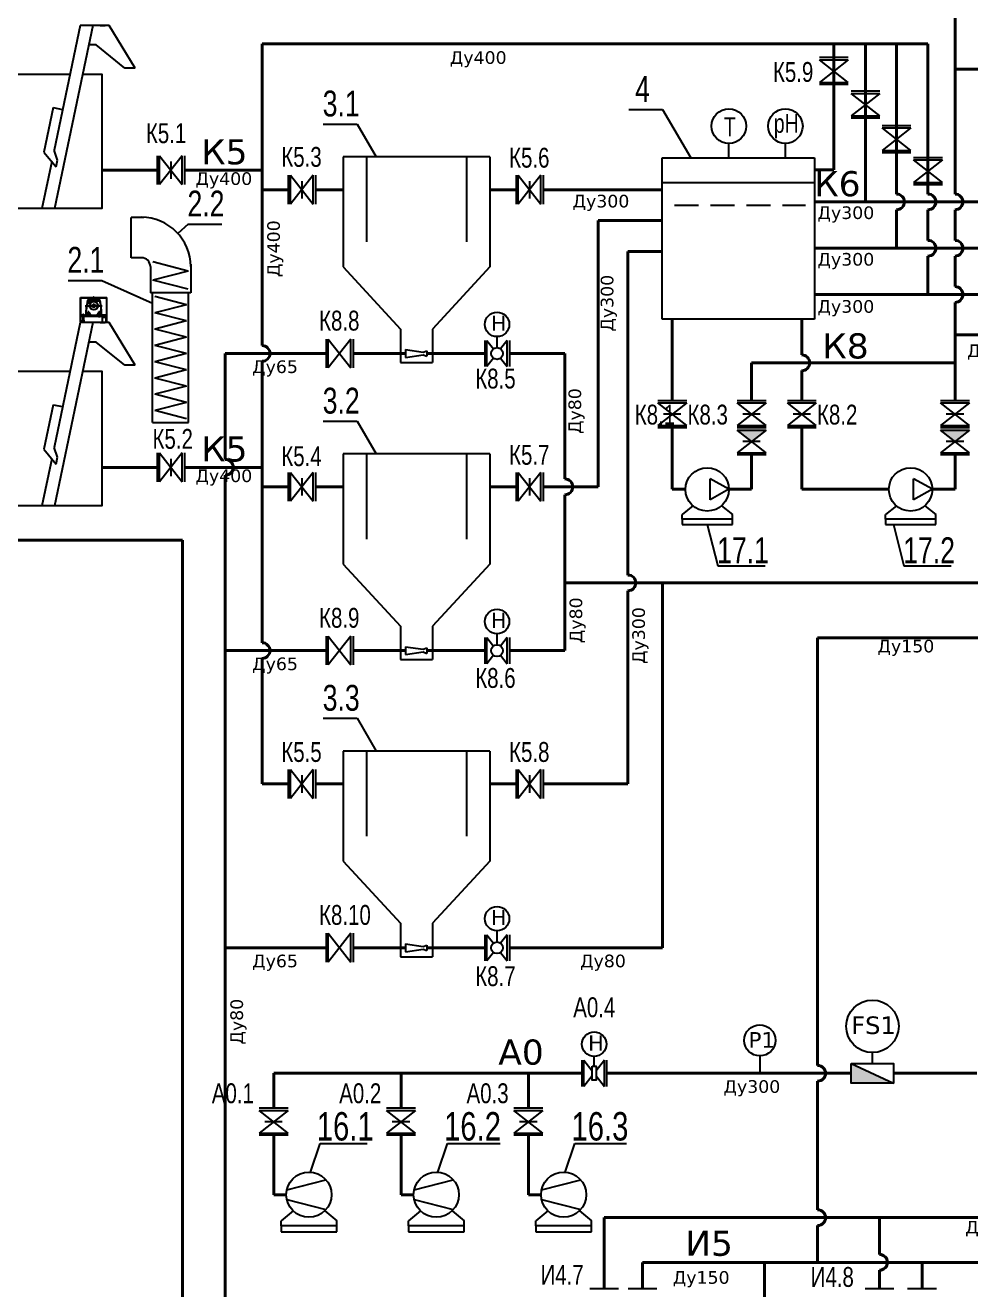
# Model space of a CAD drawing. Extents: x 151310 to 250336, y -70311 to -4848.
# Drawn here: x 226598 to 232217, y -21071 to -13558 of the extents above; entities that cross this region are included whole.
import ezdxf

# ---------------------------------------------------------------- set-up
doc = ezdxf.new("R2010")
doc.units = 0
doc.header["$LTSCALE"] = 300
doc.header["$MEASUREMENT"] = 0
doc.linetypes.add('DASHED2', pattern=[9.525, 6.35, -3.175])
doc.linetypes.add('HIDDEN2', pattern=[4.7625, 3.175, -1.5875])
for name, color, linetype in [('1', 7, 'CONTINUOUS'), ('Обозначение задвижек', 7, 'CONTINUOUS'), ('Слой1', 7, 'CONTINUOUS')]:
    doc.layers.add(name, color=color, linetype=linetype)
for name, color, linetype, lineweight, true_color in [('А0', 7, 'CONTINUOUS', 40, 0x00befa), ('И4', 7, 'CONTINUOUS', 40, 0x783c00), ('И5', 7, 'CONTINUOUS', 40, 0x5a3200), ('К11', 7, 'CONTINUOUS', 40, 0x005000), ('К5', 7, 'CONTINUOUS', 40, 0x8c2800), ('К6', 7, 'CONTINUOUS', 40, 0x501400), ('К8', 7, 'CONTINUOUS', 40, 0x008282)]:
    doc.layers.add(name, color=color, linetype=linetype, lineweight=lineweight, true_color=true_color)
doc.layers.add('воздух', color=140, linetype='CONTINUOUS', lineweight=15)
doc.layers.add('Запорная арматура', color=7, linetype='CONTINUOUS', lineweight=20)
doc.styles.add('MONARCH', font='monarch', dxfattribs={"width": 0.77})

msp = doc.modelspace()

# ---------------------------------------------------------------- hatches: boundary and pattern name
at = {"layer": '1', "ltscale": 0.4}
h = msp.add_hatch(color=256, dxfattribs=at)
h.dxf.hatch_style = 1
h.paths.add_polyline_path([(230914.8, -16030.6), (231000.4, -15963.5), (230829.1, -15963.5)])
h = msp.add_hatch(color=256, dxfattribs=at)
h.dxf.hatch_style = 1
h.paths.add_polyline_path([(232123.5, -16030.6), (232209.2, -15963.5), (232037.9, -15963.5)])
at = {"layer": '1', "ltscale": 0.5}
msp.add_hatch(color=256, dxfattribs=at).paths.add_polyline_path([(231506.8, -19726.5), (231506.8, -19843), (231758.1, -19843)])

# ---------------------------------------------------------------- linework, layer by layer
at = {"layer": '1', "ltscale": 0.4}
for p, q in [((226924.9, -13559.6), (226769.8, -14300.8)), ((227000.2, -13559.6), (226772.7, -14647.2)), ((227097, -13559.6), (226924.9, -13559.6)), ((227251.1, -13813.1), (227097, -13559.6)), ((227020.4, -13674.8), (226976.1, -13674.8)), ((227189.7, -13813.1), (227020.4, -13674.8)), ((227251.1, -13813.1), (227189.7, -13813.1)), ((226764.3, -14047.1), (226708.8, -14311.9)), ((226764.3, -14047.1), (226820.4, -14058.8)), ((226708.8, -14311.9), (226782.4, -14399.6)), ((226789.6, -14359), (226769.8, -14300.8)), ((226755.8, -14367.9), (226697.3, -14647.2)), ((226782.4, -14399.6), (226789.6, -14359)), ((227303.5, -14699.7), (227228.6, -14699.7)), ((227228.6, -14939.2), (227228.6, -14699.7)), ((227565.8, -14739.4), (227505, -14794.9)), ((227565.8, -14739.4), (227766.4, -14739.4)), ((227288.4, -14939.2), (227228.6, -14939.2)), ((227341.7, -14992.5), (227341.7, -15147.7)), ((227566, -15018.3), (227357, -14964.5)), ((227566, -15018.3), (227357, -15072)), ((227581.3, -14977.4), (227581.3, -15147.7)), ((226852.3, -15073.9), (227052.9, -15073.9)), ((227052.9, -15073.9), (227353.7, -15209.1)), ((227566, -15125.8), (227357, -15072)), ((227581.3, -15147.7), (227341.7, -15147.7)), ((227353.7, -15917.5), (227353.7, -15147.7)), ((227555.6, -15218.4), (227367.5, -15170)), ((227569.3, -15917.5), (227569.3, -15147.7)), ((227555.6, -15218.4), (227367.5, -15266.8)), ((226924.9, -15325.1), (226769.8, -16066.2)), ((227000.2, -15325.1), (226772.7, -16412.6)), ((227097, -15325.1), (226924.9, -15325.1)), ((227251.1, -15578.6), (227097, -15325.1)), ((227555.6, -15315.2), (227367.5, -15266.8)), ((227555.6, -15315.2), (227367.5, -15363.6)), ((227555.6, -15412), (227367.5, -15363.6)), ((227020.4, -15440.3), (226976.1, -15440.3)), ((227189.7, -15578.6), (227020.4, -15440.3)), ((227555.6, -15412), (227367.5, -15460.4)), ((227555.6, -15508.8), (227367.5, -15460.4)), ((227555.6, -15508.8), (227367.5, -15557.2)), ((227251.1, -15578.6), (227189.7, -15578.6)), ((227555.6, -15605.6), (227367.5, -15557.2)), ((227555.6, -15605.6), (227367.5, -15654.1)), ((227555.6, -15702.5), (227367.5, -15654.1)), ((227555.6, -15702.5), (227367.5, -15750.9)), ((227555.6, -15799.3), (227367.5, -15750.9)), ((226764.3, -15812.5), (226708.8, -16077.4)), ((226764.3, -15812.5), (226820.4, -15824.3)), ((227555.6, -15799.3), (227367.5, -15847.7)), ((227555.6, -15896.1), (227367.5, -15847.7)), ((227353.7, -15917.5), (227569.3, -15917.5)), ((226789.6, -16124.4), (226769.8, -16066.2)), ((226755.8, -16133.4), (226697.3, -16412.6)), ((226708.8, -16077.4), (226782.4, -16165.1)), ((226782.4, -16165.1), (226789.6, -16124.4)), ((230963.8, -19682), (230964, -19785))]:
    msp.add_line(p, q, dxfattribs=at)
at = {"layer": '1'}
for p, q in [((227042.8, -13559.6), (227074.1, -13559.6)), ((231489.1, -13749.7), (231317.8, -13749.7)), ((231317.8, -13763.1), (231489.1, -13763.1)), ((231489.1, -13763.1), (231317.8, -13897.4)), ((231489.1, -13897.4), (231317.8, -13763.1)), ((231317.8, -13897.4), (231489.1, -13897.4)), ((231489.1, -13910.8), (231317.8, -13910.8)), ((231676.7, -13949.3), (231505.5, -13949.3)), ((231505.5, -13962.8), (231676.7, -13962.8)), ((231676.7, -13962.8), (231505.5, -14097)), ((231676.7, -14097), (231505.5, -13962.8)), ((231505.5, -14097), (231676.7, -14097)), ((231676.7, -14110.4), (231505.5, -14110.4)), ((231861.3, -14154.8), (231690, -14154.8)), ((231690, -14168.3), (231861.3, -14168.3)), ((231861.3, -14168.3), (231690, -14302.5)), ((231861.3, -14302.5), (231690, -14168.3)), ((227383.1, -14333.9), (227383.1, -14505.2)), ((227396.6, -14505.2), (227396.6, -14333.9)), ((227396.6, -14333.9), (227530.8, -14505.2)), ((227530.8, -14333.9), (227396.6, -14505.2)), ((227530.8, -14505.2), (227530.8, -14333.9)), ((227544.3, -14333.9), (227544.3, -14505.2)), ((231690, -14302.5), (231861.3, -14302.5)), ((231861.3, -14316), (231690, -14316)), ((232048.3, -14344.9), (231877.1, -14344.9)), ((227463.7, -14368.2), (227463.7, -14471)), ((227463.7, -14368.2), (227463.7, -14471.5)), ((231877.1, -14358.3), (232048.3, -14358.3)), ((232048.3, -14358.3), (231877.1, -14492.6)), ((232048.3, -14492.6), (231877.1, -14358.3)), ((228161.4, -14449.4), (228161.4, -14620.7)), ((228174.8, -14620.7), (228174.8, -14449.4)), ((228174.8, -14449.4), (228309.1, -14620.7)), ((228309.1, -14449.4), (228174.8, -14620.7)), ((228241.9, -14483.7), (228241.9, -14586.5)), ((228241.9, -14483.7), (228241.9, -14587)), ((228309.1, -14620.7), (228309.1, -14449.4)), ((228322.5, -14449.4), (228322.5, -14620.7)), ((229514.9, -14449.4), (229514.9, -14620.7)), ((229528.4, -14620.7), (229528.4, -14449.4)), ((229528.4, -14449.4), (229662.6, -14620.7)), ((229662.6, -14449.4), (229528.4, -14620.7)), ((229595.5, -14483.7), (229595.5, -14586.5)), ((229595.5, -14483.7), (229595.5, -14587)), ((229662.6, -14620.7), (229662.6, -14449.4)), ((229676.1, -14449.4), (229676.1, -14620.7)), ((231877.1, -14492.6), (232048.3, -14492.6)), ((232048.3, -14506), (231877.1, -14506)), ((226927.2, -15176.2), (227083.9, -15176.2)), ((226927.2, -15319.9), (226927.2, -15176.2)), ((226927.7, -15176.7), (227083.4, -15176.7)), ((226927.7, -15319.9), (226927.7, -15176.7)), ((226954.7, -15224.5), (227055.8, -15224.5)), ((226960.1, -15283.3), (226960.1, -15250.1)), ((226969.8, -15195.8), (226970.6, -15192.6)), ((226969.8, -15195.8), (227041.3, -15195.8)), ((226969.8, -15195.8), (227005.5, -15195.8)), ((226970.3, -15193.6), (226975.2, -15193.6)), ((226970.4, -15193.6), (226970.4, -15192.3)), ((226970.4, -15193.6), (226973.3, -15193.6)), ((226970.7, -15192.2), (226973, -15192.2)), ((226971.1, -15193.6), (226971.1, -15192.3)), ((226971.6, -15191.9), (227039.5, -15191.9)), ((226972.6, -15193.6), (226972.6, -15192.3)), ((226972.9, -15187.2), (227038.2, -15187.2)), ((226973.3, -15193.6), (226973.3, -15192.3)), ((226973.4, -15188.2), (227005.5, -15188.2)), ((226974.2, -15205.7), (226975.5, -15205)), ((226974.2, -15207.2), (226974.2, -15205.7)), ((226974.2, -15207.2), (226975.5, -15208)), ((226975.2, -15193.6), (226975.2, -15191.9)), ((226975.5, -15205), (226976.8, -15205.7)), ((226975.5, -15208), (226976.8, -15207.2)), ((226976.8, -15207.2), (226976.8, -15205.7)), ((226988.4, -15193.6), (226988.4, -15191.9)), ((226988.4, -15193.6), (226998.7, -15193.6)), ((226992.1, -15193.6), (226992.1, -15192.3)), ((226992.1, -15193.6), (226995, -15193.6)), ((226992.4, -15192.2), (226994.6, -15192.2)), ((226992.8, -15193.6), (226992.8, -15192.3)), ((226994.3, -15193.6), (226994.3, -15192.3)), ((226995, -15193.6), (226995, -15192.3)), ((226998.7, -15193.6), (226998.7, -15191.9)), ((227001.7, -15187.2), (227001.8, -15185.3)), ((227001.8, -15185.3), (227003.8, -15185)), ((227001.8, -15185.3), (227003.8, -15185.3)), ((227007.9, -15215.6), (227003.2, -15215.6)), ((227003.2, -15215.6), (227003.2, -15217)), ((227003.7, -15187), (227003.8, -15185)), ((227003.8, -15185), (227004, -15175.6)), ((227005.5, -15188.2), (227037.7, -15188.2)), ((227005.5, -15195.8), (227041.3, -15195.8)), ((227007.1, -15175.6), (227007.3, -15185)), ((227007.3, -15185), (227009.3, -15185.3)), ((227007.3, -15185), (227007.4, -15187)), ((227007.3, -15185.3), (227009.3, -15185.3)), ((227007.9, -15217), (227007.9, -15215.6)), ((227009.3, -15185.3), (227009.4, -15187.2)), ((227010.9, -15193.6), (227010.9, -15191.9)), ((227010.9, -15193.6), (227021.1, -15193.6)), ((227014.5, -15193.6), (227014.5, -15192.3)), ((227014.5, -15193.6), (227017.5, -15193.6)), ((227014.9, -15192.2), (227017.1, -15192.2)), ((227015.3, -15193.6), (227015.3, -15192.3)), ((227016.7, -15193.6), (227016.7, -15192.3)), ((227017.5, -15193.6), (227017.5, -15192.3)), ((227021.1, -15193.6), (227021.1, -15191.9)), ((227035.9, -15193.6), (227035.9, -15191.9)), ((227035.9, -15193.6), (227040.7, -15193.6)), ((227037.8, -15193.6), (227037.8, -15192.3)), ((227037.8, -15193.6), (227040.7, -15193.6)), ((227038.1, -15192.2), (227040.4, -15192.2)), ((227038.5, -15193.6), (227038.5, -15192.3)), ((227040, -15193.6), (227040, -15192.3)), ((227040.5, -15192.6), (227041.3, -15195.8)), ((227040.7, -15193.6), (227040.7, -15192.3)), ((227041.3, -15195.8), (227041.3, -15195.8)), ((227083.4, -15319.9), (227083.4, -15176.7)), ((227083.9, -15319.9), (227083.9, -15176.2)), ((226927.2, -15280.7), (226938.4, -15280.7)), ((226932.4, -15283.3), (227078.7, -15283.3)), ((226932.4, -15283.3), (226932.4, -15285.9)), ((226932.4, -15285.9), (227078.7, -15285.9)), ((226936.3, -15282.5), (226949.4, -15282.5)), ((226936.3, -15283.3), (226936.3, -15282.5)), ((226936.3, -15285.9), (226936.3, -15286.7)), ((226936.3, -15286.7), (226949.4, -15286.7)), ((226948.1, -15309.4), (226937.6, -15309.4)), ((226937.6, -15322.5), (226937.6, -15309.4)), ((226937.6, -15322.5), (226937.6, -15309.4)), ((226938.5, -15279), (226939.6, -15278.4)), ((226938.5, -15282), (226938.5, -15279)), ((226939.6, -15282.5), (226938.5, -15282)), ((226939.6, -15286.7), (226938.5, -15287.2)), ((226938.5, -15287.2), (226938.5, -15290.2)), ((226938.5, -15290.2), (226939.6, -15290.8)), ((226946.1, -15278.4), (226939.6, -15278.4)), ((226939.6, -15278.4), (226940.7, -15279)), ((226940.7, -15282), (226939.6, -15282.5)), ((226946.1, -15282.5), (226939.6, -15282.5)), ((226946.1, -15286.7), (226939.6, -15286.7)), ((226940.7, -15287.2), (226939.6, -15286.7)), ((226939.6, -15290.8), (226940.7, -15290.2)), ((226946.1, -15290.8), (226939.6, -15290.8)), ((226940.7, -15279), (226941.8, -15278.4)), ((226940.7, -15282), (226940.7, -15279)), ((226941.8, -15282.5), (226940.7, -15282)), ((226941.8, -15286.7), (226940.7, -15287.2)), ((226940.7, -15287.2), (226940.7, -15290.2)), ((226940.7, -15290.2), (226941.8, -15290.8)), ((226940.8, -15276), (226941.1, -15275.6)), ((226940.8, -15276), (226944.9, -15276)), ((226940.8, -15278.3), (226940.8, -15276)), ((226940.8, -15290.9), (226940.8, -15309.4)), ((226941.1, -15275.6), (226944.6, -15275.6)), ((226941.1, -15278.3), (226941.1, -15275.6)), ((226941.1, -15290.9), (226941.1, -15309.4)), ((226941.8, -15278.4), (226943.9, -15278.4)), ((226943.9, -15282.5), (226941.8, -15282.5)), ((226943.9, -15286.7), (226941.8, -15286.7)), ((226941.8, -15290.8), (226943.9, -15290.8)), ((226943.9, -15278.4), (226945, -15279)), ((226945, -15282), (226943.9, -15282.5)), ((226945, -15287.2), (226943.9, -15286.7)), ((226943.9, -15290.8), (226945, -15290.2)), ((226944.6, -15275.6), (226944.9, -15276)), ((226944.6, -15278.3), (226944.6, -15275.6)), ((226944.6, -15290.9), (226944.6, -15309.4)), ((226944.9, -15278.3), (226944.9, -15276)), ((226944.9, -15290.9), (226944.9, -15309.4)), ((226945, -15279), (226946.1, -15278.4)), ((226945, -15282), (226945, -15279)), ((226946.1, -15282.5), (226945, -15282)), ((226946.1, -15286.7), (226945, -15287.2)), ((226945, -15287.2), (226945, -15290.2)), ((226945, -15290.2), (226946.1, -15290.8)), ((226946.1, -15278.4), (226947.2, -15279)), ((226947.2, -15282), (226946.1, -15282.5)), ((226947.2, -15287.2), (226946.1, -15286.7)), ((226946.1, -15290.8), (226947.2, -15290.2)), ((226946.6, -15285.9), (226946.6, -15283.3)), ((226947.2, -15279), (226947.2, -15282)), ((226947.2, -15290.2), (226947.2, -15287.2)), ((226947.4, -15280.7), (226956.2, -15280.7)), ((226948.1, -15322.5), (226948.1, -15309.4)), ((226948.1, -15322.5), (226948.1, -15309.4)), ((226949.4, -15282.5), (226949.4, -15283.3)), ((226949.4, -15286.7), (226949.4, -15285.9)), ((226958.6, -15276.4), (226956.2, -15280.7)), ((226959.8, -15271.9), (226960.1, -15271.9)), ((226959.8, -15279), (226959.8, -15271.9)), ((226959.8, -15279), (226960.1, -15279)), ((226960.1, -15283.3), (226984.6, -15283.3)), ((226984.6, -15283.3), (226960.1, -15283.3)), ((226961.1, -15283.3), (226961.1, -15252)), ((226961.1, -15276.1), (226965.6, -15268.9)), ((226961.1, -15276.1), (226965.6, -15268.9)), ((226961.1, -15276.1), (226961.1, -15276.1)), ((226961.1, -15283.3), (226961.1, -15276.1)), ((226961.1, -15283.3), (226961.1, -15281.5)), ((226965.6, -15268.9), (226979.7, -15268.9)), ((226968, -15268.9), (226968, -15268)), ((226968, -15268), (226977.8, -15268)), ((226977.8, -15268.9), (226968, -15268.9)), ((226968.4, -15264.3), (226969.5, -15263.7)), ((226968.4, -15267.4), (226968.4, -15264.3)), ((226969.5, -15268), (226968.4, -15267.4)), ((226968.4, -15288.6), (226968.4, -15285.9)), ((226968.4, -15285.9), (226977.4, -15285.9)), ((226969.5, -15289.2), (226968.4, -15288.6)), ((226976.3, -15263.7), (226969.5, -15263.7)), ((226969.5, -15263.7), (226970.6, -15264.3)), ((226970.6, -15267.4), (226969.5, -15268)), ((226976.3, -15268), (226969.5, -15268)), ((226970.6, -15288.6), (226969.5, -15289.2)), ((226976.3, -15289.2), (226969.5, -15289.2)), ((226970, -15283.3), (226970, -15268.9)), ((226970, -15283.3), (226970, -15268.9)), ((226970.3, -15261.8), (226970.8, -15260.8)), ((226975.5, -15261.8), (226970.3, -15261.8)), ((226970.3, -15263.7), (226970.3, -15261.8)), ((226970.3, -15285.9), (226970.3, -15283.3)), ((226970.6, -15264.3), (226971.8, -15263.7)), ((226970.6, -15267.4), (226970.6, -15264.3)), ((226971.8, -15268), (226970.6, -15267.4)), ((226970.6, -15288.6), (226970.6, -15285.9)), ((226971.8, -15289.2), (226970.6, -15288.6)), ((226970.8, -15260.8), (226970.8, -15263.7)), ((226970.8, -15260.8), (226975, -15260.8)), ((226971.8, -15263.7), (226974, -15263.7)), ((226974, -15268), (226971.8, -15268)), ((226974, -15289.2), (226971.8, -15289.2)), ((226974, -15263.7), (226975.2, -15264.3)), ((226975.2, -15267.4), (226974, -15268)), ((226975.2, -15288.6), (226974, -15289.2)), ((226975, -15263.7), (226975, -15260.8)), ((226975, -15260.8), (226975.5, -15261.8)), ((226975.2, -15264.3), (226976.3, -15263.7)), ((226975.2, -15267.4), (226975.2, -15264.3)), ((226976.3, -15268), (226975.2, -15267.4)), ((226975.2, -15288.6), (226975.2, -15285.9)), ((226976.3, -15289.2), (226975.2, -15288.6)), ((226975.5, -15261.8), (226975.5, -15263.7)), ((226975.5, -15283.3), (226975.5, -15285.9)), ((226975.8, -15283.3), (226975.8, -15268.9)), ((226975.8, -15283.3), (226975.8, -15268.9)), ((226976.3, -15263.7), (226977.4, -15264.3)), ((226977.4, -15267.4), (226976.3, -15268)), ((226977.4, -15288.6), (226976.3, -15289.2)), ((226977.4, -15264.3), (226977.4, -15267.4)), ((226977.4, -15285.9), (226977.4, -15288.6)), ((226977.8, -15268), (226977.8, -15268.9)), ((226980.5, -15269.4), (226984.6, -15276.1)), ((226984.6, -15283.3), (226984.6, -15276.1)), ((226984.6, -15283.3), (226984.6, -15282.4)), ((226985.6, -15281.5), (227025.5, -15281.5)), ((227026.4, -15276.1), (227030.6, -15269.4)), ((227026.4, -15283.3), (227026.4, -15276.1)), ((227026.4, -15283.3), (227026.4, -15282.4)), ((227026.4, -15283.3), (227051, -15283.3)), ((227050, -15283.3), (227026.4, -15283.3)), ((227031.4, -15268.9), (227045.5, -15268.9)), ((227033.3, -15268), (227033.3, -15268.9)), ((227043.1, -15268), (227033.3, -15268)), ((227033.3, -15268.9), (227043.1, -15268.9)), ((227034.8, -15263.7), (227033.7, -15264.3)), ((227033.7, -15264.3), (227033.7, -15267.4)), ((227033.7, -15267.4), (227034.8, -15268)), ((227033.7, -15285.9), (227033.7, -15288.6)), ((227042.7, -15285.9), (227033.7, -15285.9)), ((227033.7, -15288.6), (227034.8, -15289.2)), ((227034.8, -15263.7), (227041.6, -15263.7)), ((227035.9, -15264.3), (227034.8, -15263.7)), ((227034.8, -15268), (227035.9, -15267.4)), ((227034.8, -15268), (227041.6, -15268)), ((227034.8, -15289.2), (227035.9, -15288.6)), ((227034.8, -15289.2), (227041.6, -15289.2)), ((227035.3, -15283.3), (227035.3, -15268.9)), ((227035.3, -15283.3), (227035.3, -15268.9)), ((227036.1, -15260.8), (227035.6, -15261.8)), ((227035.6, -15261.8), (227035.6, -15263.7)), ((227035.6, -15261.8), (227040.8, -15261.8)), ((227035.6, -15283.3), (227035.6, -15285.9)), ((227037.1, -15263.7), (227035.9, -15264.3)), ((227035.9, -15267.4), (227035.9, -15264.3)), ((227035.9, -15267.4), (227037.1, -15268)), ((227035.9, -15288.6), (227035.9, -15285.9)), ((227035.9, -15288.6), (227037.1, -15289.2)), ((227040.3, -15260.8), (227036.1, -15260.8)), ((227036.1, -15263.7), (227036.1, -15260.8)), ((227039.3, -15263.7), (227037.1, -15263.7)), ((227037.1, -15268), (227039.3, -15268)), ((227037.1, -15289.2), (227039.3, -15289.2)), ((227040.5, -15264.3), (227039.3, -15263.7)), ((227039.3, -15268), (227040.5, -15267.4)), ((227039.3, -15289.2), (227040.5, -15288.6)), ((227040.8, -15261.8), (227040.3, -15260.8)), ((227040.3, -15260.8), (227040.3, -15263.7)), ((227041.6, -15263.7), (227040.5, -15264.3)), ((227040.5, -15267.4), (227040.5, -15264.3)), ((227040.5, -15267.4), (227041.6, -15268)), ((227040.5, -15288.6), (227040.5, -15285.9)), ((227040.5, -15288.6), (227041.6, -15289.2)), ((227040.8, -15263.7), (227040.8, -15261.8)), ((227040.8, -15285.9), (227040.8, -15283.3)), ((227041.1, -15283.3), (227041.1, -15268.9)), ((227041.1, -15283.3), (227041.1, -15268.9)), ((227042.7, -15264.3), (227041.6, -15263.7)), ((227041.6, -15268), (227042.7, -15267.4)), ((227041.6, -15289.2), (227042.7, -15288.6)), ((227042.7, -15267.4), (227042.7, -15264.3)), ((227042.7, -15288.6), (227042.7, -15285.9)), ((227042.8, -15325.1), (227074.1, -15325.1)), ((227043.1, -15268.9), (227043.1, -15268)), ((227045.5, -15268.9), (227050, -15276.1)), ((227045.5, -15268.9), (227050, -15276.1)), ((227050, -15283.3), (227050, -15252)), ((227050, -15276.1), (227050, -15276.1)), ((227050, -15283.3), (227050, -15276.1)), ((227051, -15283.3), (227050, -15283.3)), ((227051, -15283.3), (227051, -15252)), ((227052.3, -15276.4), (227054.7, -15280.7)), ((227053.9, -15283.3), (227074.8, -15283.3)), ((227083.4, -15280.7), (227054.7, -15280.7)), ((227057.8, -15322.5), (227057.8, -15285.9)), ((227078.7, -15293.8), (227057.8, -15293.8)), ((227078.7, -15322.5), (227078.7, -15283.3)), ((228385.8, -15422.5), (228385.8, -15593.8)), ((228399.3, -15593.8), (228399.3, -15422.5)), ((228399.3, -15422.5), (228533.5, -15593.8)), ((228533.5, -15422.5), (228399.3, -15593.8)), ((228533.5, -15593.8), (228533.5, -15422.5)), ((228546.9, -15422.5), (228546.9, -15593.8)), ((229328.6, -15430.6), (229328.6, -15586.2)), ((229340.8, -15586.2), (229340.8, -15430.6)), ((229340.8, -15430.6), (229380.3, -15480.9)), ((229462.9, -15430.6), (229423.4, -15480.9)), ((229462.9, -15586.2), (229462.9, -15430.6)), ((229475.1, -15430.6), (229475.1, -15586.2)), ((229380.3, -15535.9), (229340.8, -15586.2)), ((229423.4, -15535.9), (229462.9, -15586.2)), ((230528.8, -15789), (230357.5, -15789)), ((230357.5, -15802.4), (230528.8, -15802.4)), ((230528.8, -15802.4), (230357.5, -15936.7)), ((230528.8, -15936.7), (230357.5, -15802.4)), ((231000.4, -15789), (230829.1, -15789)), ((230829.1, -15802.4), (231000.4, -15802.4)), ((231000.4, -15802.4), (230829.1, -15936.7)), ((231000.4, -15936.7), (230829.1, -15802.4)), ((231298.3, -15789), (231127.1, -15789)), ((231127.1, -15802.4), (231298.3, -15802.4)), ((231298.3, -15802.4), (231127.1, -15936.7)), ((231298.3, -15936.7), (231127.1, -15802.4)), ((232209.2, -15789), (232037.9, -15789)), ((232037.9, -15802.4), (232209.2, -15802.4)), ((232209.2, -15802.4), (232037.9, -15936.7)), ((232209.2, -15936.7), (232037.9, -15802.4)), ((230494.6, -15869.5), (230391.3, -15869.5)), ((230494.6, -15869.5), (230391.8, -15869.5)), ((230966.2, -15869.5), (230862.9, -15869.5)), ((230966.2, -15869.5), (230863.4, -15869.5)), ((231264.1, -15869.5), (231160.8, -15869.5)), ((231264.1, -15869.5), (231161.3, -15869.5)), ((232174.9, -15869.5), (232071.6, -15869.5)), ((232174.9, -15869.5), (232072.1, -15869.5)), ((230357.5, -15936.7), (230528.8, -15936.7)), ((230528.8, -15950.1), (230357.5, -15950.1)), ((230829.1, -15936.7), (231000.4, -15936.7)), ((231000.4, -15950.1), (230829.1, -15950.1)), ((230829.1, -15963.5), (231000.4, -15963.5)), ((231000.4, -15963.5), (230829.1, -16097.8)), ((231000.4, -16097.8), (230829.1, -15963.5)), ((231127.1, -15936.7), (231298.3, -15936.7)), ((231298.3, -15950.1), (231127.1, -15950.1)), ((232037.9, -15936.7), (232209.2, -15936.7)), ((232209.2, -15950.1), (232037.9, -15950.1)), ((232037.9, -15963.5), (232209.2, -15963.5)), ((232209.2, -15963.5), (232037.9, -16097.8)), ((232209.2, -16097.8), (232037.9, -15963.5)), ((230966.2, -16030.6), (230862.9, -16030.6)), ((230966.2, -16030.6), (230863.4, -16030.6)), ((232174.9, -16030.6), (232071.6, -16030.6)), ((232174.9, -16030.6), (232072.1, -16030.6)), ((227383.1, -16099.4), (227383.1, -16270.7)), ((227396.6, -16270.7), (227396.6, -16099.4)), ((227396.6, -16099.4), (227530.8, -16270.7)), ((227530.8, -16099.4), (227396.6, -16270.7)), ((227463.7, -16133.7), (227463.7, -16236.4)), ((227463.7, -16133.7), (227463.7, -16236.9)), ((227530.8, -16270.7), (227530.8, -16099.4)), ((227544.3, -16099.4), (227544.3, -16270.7)), ((230829.1, -16097.8), (231000.4, -16097.8)), ((231000.4, -16111.2), (230829.1, -16111.2)), ((232037.9, -16097.8), (232209.2, -16097.8)), ((232209.2, -16111.2), (232037.9, -16111.2)), ((228161.4, -16214.9), (228161.4, -16386.2)), ((228174.8, -16386.2), (228174.8, -16214.9)), ((228174.8, -16214.9), (228309.1, -16386.2)), ((228309.1, -16214.9), (228174.8, -16386.2)), ((228309.1, -16386.2), (228309.1, -16214.9)), ((228322.5, -16214.9), (228322.5, -16386.2)), ((229514.9, -16214.9), (229514.9, -16386.2)), ((229528.4, -16386.2), (229528.4, -16214.9)), ((229528.4, -16214.9), (229662.6, -16386.2)), ((229662.6, -16214.9), (229528.4, -16386.2)), ((229662.6, -16386.2), (229662.6, -16214.9)), ((229676.1, -16214.9), (229676.1, -16386.2)), ((228241.9, -16249.2), (228241.9, -16351.9)), ((228241.9, -16249.2), (228241.9, -16352.4)), ((229595.5, -16249.2), (229595.5, -16351.9)), ((229595.5, -16249.2), (229595.5, -16352.4)), ((228385.8, -17188), (228385.8, -17359.2)), ((228399.3, -17359.2), (228399.3, -17188)), ((228399.3, -17188), (228533.5, -17359.2)), ((228533.5, -17188), (228399.3, -17359.2)), ((228533.5, -17359.2), (228533.5, -17188)), ((228546.9, -17188), (228546.9, -17359.2)), ((229328.6, -17196), (229328.6, -17351.7)), ((229340.8, -17351.7), (229340.8, -17196)), ((229340.8, -17196), (229380.3, -17246.4)), ((229462.9, -17196), (229423.4, -17246.4)), ((229462.9, -17351.7), (229462.9, -17196)), ((229475.1, -17196), (229475.1, -17351.7)), ((229380.3, -17301.4), (229340.8, -17351.7)), ((229423.4, -17301.4), (229462.9, -17351.7)), ((228161.4, -17980.4), (228161.4, -18151.6)), ((228174.8, -18151.6), (228174.8, -17980.4)), ((228174.8, -17980.4), (228309.1, -18151.6)), ((228309.1, -17980.4), (228174.8, -18151.6)), ((228241.9, -18014.6), (228241.9, -18117.4)), ((228241.9, -18014.6), (228241.9, -18117.9)), ((228309.1, -18151.6), (228309.1, -17980.4)), ((228322.5, -17980.4), (228322.5, -18151.6)), ((229514.9, -17980.4), (229514.9, -18151.6)), ((229528.4, -18151.6), (229528.4, -17980.4)), ((229528.4, -17980.4), (229662.6, -18151.6)), ((229662.6, -17980.4), (229528.4, -18151.6)), ((229595.5, -18014.6), (229595.5, -18117.4)), ((229595.5, -18014.6), (229595.5, -18117.9)), ((229662.6, -18151.6), (229662.6, -17980.4)), ((229676.1, -17980.4), (229676.1, -18151.6)), ((228385.8, -18953.4), (228385.8, -19124.7)), ((228399.3, -19124.7), (228399.3, -18953.4)), ((228399.3, -18953.4), (228533.5, -19124.7)), ((228533.5, -18953.4), (228399.3, -19124.7)), ((228533.5, -19124.7), (228533.5, -18953.4)), ((228546.9, -18953.4), (228546.9, -19124.7)), ((229328.6, -18961.5), (229328.6, -19117.2)), ((229340.8, -19117.2), (229340.8, -18961.5)), ((229340.8, -18961.5), (229380.3, -19011.8)), ((229462.9, -18961.5), (229423.4, -19011.8)), ((229462.9, -19117.2), (229462.9, -18961.5)), ((229475.1, -18961.5), (229475.1, -19117.2)), ((229380.3, -19066.8), (229340.8, -19117.2)), ((229423.4, -19066.8), (229462.9, -19117.2)), ((229905.8, -19707.2), (229905.8, -19862.9)), ((229918, -19862.9), (229918, -19707.2)), ((229918, -19707.2), (229967.2, -19769.9)), ((230040.1, -19707.2), (229990.9, -19769.9)), ((230040.1, -19862.9), (230040.1, -19707.2)), ((230052.3, -19707.2), (230052.3, -19862.9)), ((229967.2, -19800.1), (229918, -19862.9)), ((229990.9, -19800.1), (230040.1, -19862.9)), ((228160.1, -19992.5), (227988.9, -19992.5)), ((227988.9, -20005.9), (228160.1, -20005.9)), ((228160.1, -20005.9), (227988.9, -20140.2)), ((228160.1, -20140.2), (227988.9, -20005.9)), ((228917, -19992.5), (228745.7, -19992.5)), ((228745.7, -20005.9), (228917, -20005.9)), ((228917, -20005.9), (228745.7, -20140.2)), ((228917, -20140.2), (228745.7, -20005.9)), ((229673.8, -19992.5), (229502.5, -19992.5)), ((229502.5, -20005.9), (229673.8, -20005.9)), ((229673.8, -20005.9), (229502.5, -20140.2)), ((229673.8, -20140.2), (229502.5, -20005.9)), ((228125.9, -20073.1), (228022.6, -20073.1)), ((228125.9, -20073.1), (228023.1, -20073.1)), ((228882.7, -20073.1), (228779.4, -20073.1)), ((228882.7, -20073.1), (228779.9, -20073.1)), ((229639.5, -20073.1), (229536.3, -20073.1)), ((229639.5, -20073.1), (229536.8, -20073.1)), ((227988.9, -20140.2), (228160.1, -20140.2)), ((228160.1, -20153.6), (227988.9, -20153.6)), ((228745.7, -20140.2), (228917, -20140.2)), ((228917, -20153.6), (228745.7, -20153.6)), ((229502.5, -20140.2), (229673.8, -20140.2)), ((229673.8, -20153.6), (229502.5, -20153.6)), ((230124.2, -21065.9), (229953, -21065.9)), ((230352.2, -21065.9), (230180.9, -21065.9)), ((231760.5, -21065.9), (231589.2, -21065.9)), ((232012.9, -21065.9), (231841.7, -21065.9))]:
    msp.add_line(p, q, dxfattribs=at)
at = {"layer": '1', "color": 1, "ltscale": 0.4}
for p, q in [((230184.7, -14059), (230385.4, -14059)), ((230385.4, -14059), (230552.8, -14344.9)), ((228369.4, -14145.2), (228570, -14145.2)), ((228570, -14145.2), (228684, -14340.1)), ((229359.3, -14340.1), (228487, -14340.1)), ((228487, -14340.1), (228487, -14994.2)), ((228625.2, -14340.1), (228625.2, -14845.2)), ((229221.1, -14340.1), (229221.1, -14845.2)), ((229359.3, -14340.1), (229359.3, -14994.2)), ((230384.1, -14344.9), (231288.3, -14344.9)), ((230384.1, -15303.5), (230384.1, -14344.9)), ((231288.3, -14344.9), (231288.3, -15303.5)), ((228487, -14994.2), (228827.8, -15363.1)), ((229359.3, -14994.2), (229018.5, -15363.1)), ((231288.3, -15303.5), (230384.1, -15303.5)), ((228827.8, -15363.1), (228827.8, -15561.9)), ((229018.5, -15363.1), (229018.5, -15561.9)), ((228857.5, -15485.2), (228962.8, -15500.6)), ((228857.5, -15485.2), (228857.5, -15531.6)), ((228857.5, -15531.6), (228962.8, -15516.2)), ((228962.8, -15500.6), (228983.8, -15492)), ((228962.8, -15516.2), (228983.8, -15524.8)), ((228983.8, -15492), (228983.8, -15524.8)), ((228827.8, -15561.9), (229018.5, -15561.9)), ((228369.4, -15910.7), (228570, -15910.7)), ((228570, -15910.7), (228684, -16105.5)), ((229359.3, -16105.5), (228487, -16105.5)), ((228487, -16105.5), (228487, -16759.7)), ((228625.2, -16105.5), (228625.2, -16610.6)), ((229221.1, -16105.5), (229221.1, -16610.6)), ((229359.3, -16105.5), (229359.3, -16759.7)), ((230501.7, -16492.7), (230501.7, -16465.5)), ((230800.2, -16492.7), (230800.2, -16465.5)), ((231710.5, -16492.7), (231710.5, -16465.5)), ((232008.9, -16492.7), (232008.9, -16465.5)), ((228487, -16759.7), (228827.8, -17128.6)), ((229359.3, -16759.7), (229018.5, -17128.6)), ((228827.8, -17128.6), (228827.8, -17327.4)), ((229018.5, -17128.6), (229018.5, -17327.4)), ((228857.5, -17250.7), (228962.8, -17266.1)), ((228857.5, -17250.7), (228857.5, -17297.1)), ((228962.8, -17266.1), (228983.8, -17257.5)), ((228983.8, -17257.5), (228983.8, -17290.3)), ((228827.8, -17327.4), (229018.5, -17327.4)), ((228857.5, -17297.1), (228962.8, -17281.6)), ((228962.8, -17281.6), (228983.8, -17290.3)), ((228369.4, -17676.1), (228570, -17676.1)), ((228570, -17676.1), (228684, -17871)), ((229359.3, -17871), (228487, -17871)), ((228487, -17871), (228487, -18525.1)), ((228625.2, -17871), (228625.2, -18376.1)), ((229221.1, -17871), (229221.1, -18376.1)), ((229359.3, -17871), (229359.3, -18525.1)), ((228487, -18525.1), (228827.8, -18894.1)), ((229359.3, -18525.1), (229018.5, -18894.1)), ((228827.8, -18894.1), (228827.8, -19092.8)), ((229018.5, -18894.1), (229018.5, -19092.8)), ((228857.5, -19016.1), (228962.8, -19031.5)), ((228857.5, -19016.1), (228857.5, -19062.5)), ((228857.5, -19062.5), (228962.8, -19047.1)), ((228962.8, -19031.5), (228983.8, -19022.9)), ((228962.8, -19047.1), (228983.8, -19055.7)), ((228983.8, -19022.9), (228983.8, -19055.7)), ((228827.8, -19092.8), (229018.5, -19092.8)), ((228152.8, -20476.8), (228385.3, -20418)), ((228909.6, -20476.8), (229142.1, -20418)), ((229666.5, -20476.8), (229899, -20418)), ((228152.8, -20535.7), (228385.3, -20594.6)), ((228909.6, -20535.7), (229142.1, -20594.6)), ((229666.5, -20535.7), (229899, -20594.6)), ((228118.2, -20691.9), (228118.2, -20661.7)), ((228449.8, -20691.9), (228449.8, -20661.7)), ((228875, -20691.9), (228875, -20661.7)), ((229206.6, -20691.9), (229206.6, -20661.7)), ((229631.8, -20691.9), (229631.8, -20661.7)), ((229963.4, -20691.9), (229963.4, -20661.7))]:
    msp.add_line(p, q, dxfattribs=at)
at = {"layer": '1', "color": 4, "ltscale": 0.4}
msp.add_line((230384.1, -14492.2), (231288.3, -14492.2), dxfattribs=at)
at = {"layer": '1', "color": 4, "linetype": 'HIDDEN2', "ltscale": 0.15}
msp.add_line((230455.9, -14627.8), (231234.6, -14627.7), dxfattribs=at)
at = {"layer": '1', "color": 1}
for p, q in [((230780, -16315.2), (230668.6, -16252.8)), ((231988.7, -16315.2), (231877.3, -16252.8)), ((230780, -16315.2), (230668.6, -16378.6)), ((231988.7, -16315.2), (231877.3, -16378.6)), ((230566, -16413), (230501.7, -16465.5)), ((230735.9, -16413), (230800.2, -16465.5)), ((231774.7, -16413), (231710.5, -16465.5)), ((231944.7, -16413), (232008.9, -16465.5)), ((228190.3, -20602.7), (228118.2, -20661.7)), ((228377.6, -20602.7), (228449.8, -20661.7)), ((228947.2, -20602.7), (228875, -20661.7)), ((229134.4, -20602.7), (229206.6, -20661.7)), ((229891.3, -20602.7), (229963.4, -20661.7))]:
    msp.add_line(p, q, dxfattribs=at)
at = {"layer": '1', "color": 1, "ltscale": 0.3}
for p, q in [((230668.6, -16378.6), (230668.6, -16252.8)), ((231877.3, -16378.6), (231877.3, -16252.8)), ((230501.7, -16525), (230800.2, -16525)), ((231710.5, -16525), (232008.9, -16525)), ((228118.2, -20727.8), (228449.8, -20727.8)), ((228875, -20727.8), (229206.6, -20727.8)), ((229631.8, -20727.8), (229963.4, -20727.8))]:
    msp.add_line(p, q, dxfattribs=at)
at = {"layer": '1', "ltscale": 10}
msp.add_line((231632.5, -19726.5), (231632.5, -19662), dxfattribs=at)
at = {"layer": '1', "ltscale": 0.5}
msp.add_line((231506.8, -19726.5), (231758.1, -19843), dxfattribs=at)
at = {"layer": '1', "color": 124}
msp.add_line((229704, -20602.7), (229631.8, -20661.7), dxfattribs=at)
at = {"layer": '1', "ltscale": 0.4}
for points in [[(226939.9, -13847.8), (227053.8, -13847.8), (227053.8, -14647.2), (226284.5, -14647.2), (226284.5, -13847.8), (226864.6, -13847.8)], [(226939.9, -15613.3), (227053.8, -15613.3), (227053.8, -16412.6), (226284.5, -16412.6), (226284.5, -15613.3), (226864.6, -15613.3)]]:
    msp.add_lwpolyline(points, dxfattribs=at)
at = {"layer": '1', "color": 1}
for points in [[(230800.2, -16525), (230800.2, -16492.7), (230501.7, -16492.7), (230501.7, -16525)], [(232008.9, -16525), (232008.9, -16492.7), (231710.5, -16492.7), (231710.5, -16525)], [(228449.8, -20727.8), (228449.8, -20691.9), (228118.2, -20691.9), (228118.2, -20727.8)], [(229206.6, -20727.8), (229206.6, -20691.9), (228875, -20691.9), (228875, -20727.8)], [(229963.4, -20727.8), (229963.4, -20691.9), (229631.8, -20691.9), (229631.8, -20727.8)]]:
    msp.add_lwpolyline(points, dxfattribs=at)
at = {"layer": '1', "ltscale": 0.5}
msp.add_lwpolyline([(231506.8, -19726.5), (231758.1, -19726.5), (231758.1, -19843), (231506.8, -19843)], close=True, dxfattribs=at)
at = {"layer": '1'}
for centre, radius in [((226975.5, -15206.5), 3.53), ((227005.5, -15224.5), 25.2), ((227005.5, -15224.5), 7.58)]:
    msp.add_circle(centre, radius, dxfattribs=at)
at = {"layer": '1', "ltscale": 0.5}
for centre, radius in [((229401.8, -15335.5), 72.7), ((229401.8, -17100.9), 72.7), ((229401.8, -18866.4), 72.7), ((231632.7, -19506.1), 155.9), ((229979, -19612.1), 72.7)]:
    msp.add_circle(centre, radius, dxfattribs=at)
at = {"layer": '1', "color": 1}
for centre, radius in [((230651, -16315.8), 129), ((231859.7, -16315.8), 129), ((228284, -20506.3), 134.4), ((229040.8, -20506.3), 134.4), ((229797.6, -20506.3), 134.4)]:
    msp.add_circle(centre, radius, dxfattribs=at)
at = {"layer": '1', "color": 0, "ltscale": 100}
msp.add_circle((230963.5, -19589.5), 92.5, dxfattribs=at)
at = {"layer": '1', "ltscale": 0.4}
for radius in [293.2, 53.3]:
    msp.add_arc((227288.4, -14992.5), radius, 0, 90, dxfattribs=at)
at = {"layer": '1'}
for centre, radius, start, end in [((227005.5, -15175.7), 1.57, 1.31, 178.69), ((227169.8, -15256.3), 209.8, 161.09, 178.32), ((227170.8, -15257.3), 209.7, 162.95, 178.55), ((226970.7, -15192.8), 0.579, 90, 129.6), ((226971.6, -15192.9), 1.02, 90, 165.07), ((226970.7, -15192.8), 0.579, 50.4, 90), ((226971.8, -15194.3), 2.12, 69.59, 110.41), ((226972.9, -15188.9), 1.7, 90, 161.09), ((227170.8, -15257.3), 209.7, 160.95, 161.83), ((226973.4, -15189.1), 0.914, 90, 160.95), ((226973, -15192.8), 0.579, 90, 129.6), ((226973, -15192.8), 0.579, 50.4, 90), ((227035.3, -15224.5), 52.4, 162.72, 197.28), ((227005.5, -15234.8), 32.9, 51.82, 128.18), ((227005.5, -15214.2), 32.9, 231.82, 236.62), ((227005.5, -15214.2), 32.9, 234.73798, 305.26202), ((226992.4, -15192.8), 0.579, 90, 129.6), ((226992.4, -15192.8), 0.579, 50.4, 90), ((226993.5, -15194.3), 2.12, 69.59, 110.41), ((226994.6, -15192.8), 0.579, 90, 129.6), ((226994.6, -15192.8), 0.579, 50.4, 90), ((227005.5, -15224.5), 7.84, 107.46, 72.54), ((227005.5, -15224.5), 7.84, 72.54, 107.46), ((227014.9, -15192.8), 0.579, 90, 129.6), ((227014.9, -15192.8), 0.579, 50.4, 90), ((227016, -15194.3), 2.12, 69.59, 110.41), ((227017.1, -15192.8), 0.579, 90, 129.6), ((227017.1, -15192.8), 0.579, 50.4, 90), ((227005.5, -15214.2), 32.9, 301.84, 308.18), ((226975.8, -15224.5), 52.4, 342.72, 17.28), ((227037.7, -15189.1), 0.914, 19.05, 90), ((227038.1, -15192.8), 0.579, 90, 129.6), ((227038.1, -15192.8), 0.579, 50.4, 90), ((227038.2, -15188.9), 1.7, 18.81, 90), ((226840.3, -15257.3), 209.7, 18.17, 19.05), ((227039.2, -15194.3), 2.12, 69.59, 110.41), ((227039.5, -15192.9), 1.02, 14.93, 90), ((226839.8, -15256.4), 211.3, 1.21, 18.81), ((227040.4, -15192.8), 0.579, 90, 129.6), ((227040.4, -15192.8), 0.579, 50.4, 90), ((226840.3, -15257.3), 209.7, 1.45, 17.05), ((226966.1, -15269.8), 0.914, 90, 148.28), ((226979.7, -15269.8), 0.914, 31.72, 90), ((226985.6, -15282.4), 0.914, 90, 180), ((227025.5, -15282.4), 0.914, 0, 90), ((227031.4, -15269.8), 0.914, 90, 148.28)]:
    msp.add_arc(centre, radius, start, end, dxfattribs=at)
at = {"layer": 'А0', "ltscale": 0.4}
for p, q in [((228074.5, -19992.5), (228074.5, -19784.8)), ((228074.5, -19784.8), (229905.8, -19785)), ((228831.3, -19992.5), (228831.3, -19784.8)), ((229588.2, -19992.5), (229588.2, -19784.8)), ((230052.3, -19785), (231506.8, -19785)), ((231758.1, -19785), (232253.9, -19785)), ((228074.5, -20506.5), (228074.5, -20153.6)), ((228831.3, -20506.5), (228831.3, -20153.6)), ((229588.2, -20506.5), (229588.2, -20153.6)), ((228074.5, -20506.5), (228149.5, -20506.5)), ((228831.3, -20506.5), (228906.4, -20506.5)), ((229588.2, -20506.5), (229663.2, -20506.5))]:
    msp.add_line(p, q, dxfattribs=at)
at = {"layer": 'И4', "ltscale": 0.4}
for p, q in [((232571, -20642.9), (230038.3, -20642.9)), ((230038.3, -21065.9), (230038.3, -20642.9)), ((231674.6, -20861.6), (231674.6, -20642.9)), ((231674.6, -21065.9), (231674.6, -20955.1))]:
    msp.add_line(p, q, dxfattribs=at)
msp.add_arc((231674.6, -20908.4), 46.8, 270, 90, dxfattribs=at)
at = {"layer": 'И5', "ltscale": 0.4}
for p, q in [((233829.3, -17197), (231307.1, -17197)), ((231307.1, -17197), (231307.1, -19738.3)), ((231307.1, -19831.8), (231307.1, -20596.1)), ((231307.1, -20689.7), (231307.1, -20908.4)), ((233829.3, -20908.4), (230266.3, -20908.4)), ((230266.3, -20908.4), (230266.3, -21065.9)), ((230990.3, -20908.4), (230990.3, -21562.9)), ((231927.3, -21065.9), (231927.3, -20908.4))]:
    msp.add_line(p, q, dxfattribs=at)
for centre in [(231307.1, -19785), (231307.1, -20642.9)]:
    msp.add_arc(centre, 46.8, 270, 90, dxfattribs=at)
at = {"layer": 'К11', "ltscale": 0.4}
for p, q in [((227533.1, -16617.1), (225828.4, -16617.1)), ((227533.1, -23189.2), (227533.1, -16617.1))]:
    msp.add_line(p, q, dxfattribs=at)
at = {"layer": 'К5', "ltscale": 0.4}
for p, q in [((228005.7, -14419.6), (228005.7, -13668.4)), ((228005.7, -13668.4), (231537.6, -13668.4)), ((231403.4, -13668.4), (231403.4, -14418)), ((231537.6, -13668.4), (231962.7, -13668.4)), ((231591.1, -13668.4), (231591.1, -14607.8)), ((231775.6, -14561.1), (231775.6, -13668.4)), ((231962.7, -14561.1), (231962.7, -13668.4)), ((227053.8, -14419.6), (227383.1, -14419.6)), ((227544.3, -14419.6), (228005.7, -14419.6)), ((228005.7, -14419.6), (228005.7, -15461.4)), ((231403.4, -14418), (231288.3, -14418)), ((228005.7, -14535.1), (228161.4, -14535.1)), ((228322.5, -14535.1), (228487, -14535.1)), ((229359.3, -14535.1), (229514.9, -14535.1)), ((229676.1, -14535.1), (230384.1, -14535.1)), ((230003, -16300.5), (230003, -14718.8)), ((230003, -14718.8), (230384.1, -14718.8)), ((231775.6, -14882.9), (231775.6, -14654.6)), ((231962.7, -14836.2), (231962.7, -14654.6)), ((230179.8, -14902.5), (230384.1, -14902.5)), ((230179.8, -14902.5), (230179.8, -16824.6)), ((231962.7, -15158), (231962.7, -14929.7)), ((228005.7, -15554.9), (228005.7, -17226.8)), ((227053.8, -16185), (227383.1, -16185)), ((227544.3, -16185), (228005.7, -16185)), ((228005.7, -16300.5), (228161.4, -16300.5)), ((228322.5, -16300.5), (228487, -16300.5)), ((229359.3, -16300.5), (229514.9, -16300.5)), ((229676.1, -16300.5), (230003, -16300.5)), ((230179.8, -16918.1), (230179.8, -18066)), ((228005.7, -17320.4), (228005.7, -18066)), ((228005.7, -18066), (228161.4, -18066)), ((228322.5, -18066), (228487, -18066)), ((229359.3, -18066), (229514.9, -18066)), ((229676.1, -18066), (230179.8, -18066))]:
    msp.add_line(p, q, dxfattribs=at)
for centre in [(231775.6, -14607.8), (231962.7, -14607.8), (231962.7, -14882.9), (228005.7, -15508.1), (230179.8, -16871.4), (228005.7, -17273.6)]:
    msp.add_arc(centre, 46.8, 270, 90, dxfattribs=at)
at = {"layer": 'К6', "ltscale": 0.4}
for p, q in [((231288.3, -14607.8), (232826.5, -14607.8)), ((231288.3, -14882.9), (233476.5, -14882.9)), ((231288.3, -15158), (233087.9, -15158))]:
    msp.add_line(p, q, dxfattribs=at)
at = {"layer": 'К8', "ltscale": 0.4}
for p, q in [((232123.5, -14561.1), (232123.5, -9291.3)), ((232123.5, -13818.7), (234427.1, -13818.5)), ((232123.5, -14836.2), (232123.5, -14654.6)), ((232123.5, -15111.3), (232123.5, -14929.7)), ((232123.5, -15789), (232123.5, -15204.8)), ((230443.2, -15789), (230443.2, -15303.5)), ((231212.7, -15516.9), (231212.7, -15303.5)), ((232894.2, -15397.6), (232123.5, -15397.6)), ((228385.8, -15508.1), (227787, -15508.1)), ((227787, -15508.1), (227787, -16138.3)), ((228857.5, -15508.4), (228546.9, -15508.4)), ((228983.8, -15508.4), (229328.6, -15508.4)), ((229475.1, -15508.4), (229805.2, -15508.4)), ((229805.2, -16253.8), (229805.2, -15508.4)), ((230914.8, -15789), (230914.8, -15563.7)), ((230914.8, -15563.7), (232123.5, -15563.7)), ((231212.7, -15789), (231212.7, -15610.4)), ((230443.2, -16315.1), (230443.2, -15950.1)), ((231212.7, -16315.1), (231212.7, -15950.1)), ((230914.8, -16315.2), (230914.8, -16111.2)), ((232123.5, -16315.2), (232123.5, -16111.2)), ((227787, -16231.8), (227787, -21698.2)), ((229805.2, -17273.9), (229805.2, -16347.3)), ((230521.9, -16315.1), (230443.2, -16315.1)), ((230780, -16315.2), (230914.8, -16315.2)), ((231730.7, -16315.1), (231212.7, -16315.1)), ((231988.7, -16315.2), (232123.5, -16315.2)), ((232894.2, -16871.4), (229805.2, -16871.4)), ((230385.6, -16871.4), (230385.6, -19039.3)), ((228385.8, -17273.6), (227787, -17273.6)), ((228857.5, -17273.9), (228546.9, -17273.9)), ((228983.8, -17273.9), (229328.6, -17273.9)), ((229474.9, -17273.9), (229805.2, -17273.9)), ((228385.8, -19039.1), (227787, -19039.1)), ((228857.5, -19039.3), (228546.9, -19039.3)), ((228983.8, -19039.3), (229328.6, -19039.3)), ((229475.1, -19039.3), (230385.6, -19039.3))]:
    msp.add_line(p, q, dxfattribs=at)
for centre in [(232123.5, -14607.8), (232123.5, -14882.9), (232123.5, -15158), (231212.7, -15563.7), (227787, -16185), (229805.2, -16300.5)]:
    msp.add_arc(centre, 46.8, 270, 90, dxfattribs=at)
at = {"layer": 'Обозначение задвижек', "color": 120, "ltscale": 0.4}
for p, q in [((230779.4, -14344.9), (230779.4, -14260.1)), ((231115.3, -14344.9), (231115.3, -14260.1))]:
    msp.add_line(p, q, dxfattribs=at)
at = {"layer": 'Обозначение задвижек', "color": 1, "ltscale": 0.4}
for p, q in [((230651, -16525), (230714.3, -16769.9)), ((231758.7, -16525), (231819.9, -16769.9)), ((230714.3, -16769.9), (230994.7, -16769.9)), ((231819.9, -16769.9), (232100.3, -16769.9)), ((228293.8, -20372.2), (228350.7, -20201.7)), ((228350.7, -20201.7), (228631, -20201.7)), ((229050.6, -20372.2), (229107.5, -20201.7)), ((229107.5, -20201.7), (229420.6, -20201.7)), ((229807.5, -20372.2), (229864.4, -20201.7)), ((229864.4, -20201.7), (230172, -20201.7))]:
    msp.add_line(p, q, dxfattribs=at)
at = {"layer": 'Обозначение задвижек', "color": 120, "ltscale": 0.4}
for centre in [(230779.4, -14157.3), (231115.3, -14157.3)]:
    msp.add_circle(centre, 102.8, dxfattribs=at)
at = {"layer": 'Слой1', "ltscale": 0.4}
for p, q in [((229401.8, -15473.5), (229401.8, -15408.2)), ((229401.8, -17238.9), (229401.8, -17173.6)), ((229401.8, -19004.4), (229401.8, -18939.1)), ((229979, -19743.4), (229979, -19684.8))]:
    msp.add_line(p, q, dxfattribs=at)
msp.add_lwpolyline([(229967.2, -19743.4), (229990.9, -19743.4), (229990.9, -19826.7), (229967.2, -19826.7)], close=True, dxfattribs=at)
for centre in [(229401.8, -15508.4), (229401.8, -17273.9), (229401.8, -19039.3)]:
    msp.add_circle(centre, 34.9, dxfattribs=at)

# ---------------------------------------------------------------- texts
at = {"layer": '1', "color": 1, "ltscale": 0.4, "attachment_point": 1, "style": 'MONARCH'}
for s, width, gutter_width, insert, char_height in [('4', 372.584, 799.8, (230222.3, -13860.2), 153.6), ('3.1', 372.584, 799.8, (228365.9, -13946.5), 153.55), ('3.2', 372.584, 799.8, (228365.9, -15711.9), 153.55), ('17.1', 372.584, 799.8, (230709.8, -16600.7), 153.55), ('17.2', 372.584, 799.8, (231815.4, -16600.7), 153.55), ('3.3', 372.584, 799.8, (228365.9, -17477.4), 153.55), ('16.1', 409.843, 879.7, (228330.4, -20015.6), 168.91), ('16.2', 409.843, 879.7, (229086.8, -20015.6), 168.91), ('16.3', 409.843, 879.7, (229844, -20015.6), 168.91)]:
    msp.add_mtext_dynamic_manual_height_columns(s, width=width, gutter_width=gutter_width, heights=[0], dxfattribs=dict(at, insert=insert, char_height=char_height))
at = {"layer": '1', "ltscale": 0.4, "char_height": 153.55, "attachment_point": 1, "style": 'MONARCH'}
for s, insert in [('2.2', (227562.3, -14540.7)), ('2.1', (226848.8, -14875.2))]:
    msp.add_mtext_dynamic_manual_height_columns(s, width=372.584, gutter_width=799.8, heights=[0], dxfattribs=dict(at, insert=insert))
at = {"layer": '1', "linetype": 'DASHED2', "ltscale": 15, "attachment_point": 1}
for s, insert, char_height, width in [('{\\fVerdana|b0|i0|c204|p34;Н}', (229365.8, -15283.6), 89.573, 182.626), ('{\\fVerdana|b0|i0|c204|p34;Н}', (229365.8, -17049), 89.573, 182.626), ('{\\fVerdana|b0|i0|c204|p34;Н}', (229365.8, -18814.5), 89.573, 182.626), ('{\\fVerdana|b0|i0|c204|p34;FS1}', (231506.9, -19447.4), 104.478, 213.015), ('{\\fVerdana|b0|i0|c204|p34;Н}', (229943, -19560.2), 89.573, 182.626), ('{\\fVerdana|b0|i0|c204|p34;Р1}', (230896.7, -19540.4), 92.457, 188.505)]:
    msp.add_mtext(s, dxfattribs=dict(at, insert=insert, char_height=char_height, width=width))
at = {"layer": 'А0', "ltscale": 0.4, "insert": (231084.9, -19826.2), "char_height": 75, "width": 243.502, "attachment_point": 3}
msp.add_mtext('{\\fVerdana|b0|i0|c204|p34;Ду30\\fVerdana|b0|i0|c0|p34;0}', dxfattribs=at)
at = {"layer": 'воздух', "ltscale": 15, "insert": (229409.2, -19584.3), "char_height": 149.289, "width": 304.377, "attachment_point": 1}
msp.add_mtext('{\\fVerdana|b0|i0|c204|p34;А0}', dxfattribs=at)
at = {"layer": 'Запорная арматура', "ltscale": 0.4, "char_height": 118.04, "attachment_point": 1, "style": 'MONARCH'}
for s, insert in [('К5.9', (231041.6, -13776.6)), ('К5.1', (227315.4, -14140.6)), ('К5.3', (228120, -14281.2)), ('К5.6', (229473.6, -14286.1)), ('К8.8', (228344.5, -15254.2)), ('К8.5', (229272.6, -15598.4)), ('К8.1', (230220.4, -15812.5)), ('К8.3', (230533.9, -15812.5)), ('К8.2', (231303.4, -15812.5)), ('К5.2', (227354.7, -15956.7)), ('К5.4', (228120, -16059.6)), ('К5.7', (229473.6, -16051.5)), ('К8.9', (228344.5, -17019.7)), ('К8.6', (229272.4, -17377.2)), ('К5.5', (228120, -17817)), ('К5.8', (229473.6, -17817)), ('К8.10', (228344.5, -18785.1)), ('К8.7', (229272.4, -19149.2)), ('А0.4', (229854.8, -19333.7)), ('А0.1', (227707.1, -19844.7)), ('А0.2', (228463.9, -19844.7)), ('А0.3', (229220.7, -19844.7)), ('И4.7', (229660.3, -20923.4)), ('И4.8', (231265.8, -20936.2))]:
    msp.add_mtext_dynamic_manual_height_columns(s, width=286.336, gutter_width=44263.9, heights=[0], dxfattribs=dict(at, insert=insert))
at = {"layer": 'И4', "ltscale": 15, "insert": (232456.4, -20662), "char_height": 75, "width": 243.502, "attachment_point": 3}
msp.add_mtext('{\\fVerdana|b0|i0|c204|p34;Ду80}', dxfattribs=at)
at = {"layer": 'И5', "ltscale": 15, "width": 304.377, "attachment_point": 3}
for s, insert, char_height in [('{\\fVerdana|b0|i0|c204|p34;Ду150}', (232000.1, -17209.1), 75), ('{\\fVerdana|b0|i0|c204|p34;И5}', (230803.5, -20720.1), 149.289), ('{\\fVerdana|b0|i0|c204|p34;Ду150}', (230783.8, -20960.6), 75)]:
    msp.add_mtext(s, dxfattribs=dict(at, insert=insert, char_height=char_height))
at = {"layer": 'К5', "ltscale": 15, "width": 304.377, "attachment_point": 3}
for s, insert, char_height in [('{\\fVerdana|b0|i0|c204|p34;Ду400}', (229458.8, -13712.4), 75), ('{\\fVerdana|b0|i0|c204|p34;К5}', (227919.1, -14235.1), 149.289), ('{\\fVerdana|b0|i0|c204|p34;Ду400}', (227947.1, -14431.8), 75), ('{\\fVerdana|b0|i0|c204|p34;Ду300}', (230188.1, -14565.5), 75), ('{\\fVerdana|b0|i0|c204|p34;К5}', (227919.1, -16000.6), 149.289), ('{\\fVerdana|b0|i0|c204|p34;Ду400}', (227947.1, -16197.2), 75)]:
    msp.add_mtext(s, dxfattribs=dict(at, insert=insert, char_height=char_height))
at = {"layer": 'К5', "ltscale": 15, "char_height": 75, "width": 304.377, "attachment_point": 3, "rotation": 90}
for s, insert in [('{\\fVerdana|b0|i0|c204|p34;Ду400}', (228036.1, -14717)), ('{\\fVerdana|b0|i0|c204|p34;Ду300}', (230018, -15040.8)), ('{\\fVerdana|b0|i0|c204|p34;Ду300}', (230205.6, -17015.6))]:
    msp.add_mtext(s, dxfattribs=dict(at, insert=insert))
at = {"layer": 'К6', "ltscale": 15, "width": 304.377, "attachment_point": 3}
for s, insert, char_height in [('{\\fVerdana|b0|i0|c204|p34;К6}', (231561.9, -14424.8), 149.289), ('{\\fVerdana|b0|i0|c204|p34;Ду300}', (231643.5, -14634.3), 75), ('{\\fVerdana|b0|i0|c204|p34;Ду300}', (231643.5, -14911.2), 75), ('{\\fVerdana|b0|i0|c204|p34;Ду300}', (231643.5, -15191.2), 75)]:
    msp.add_mtext(s, dxfattribs=dict(at, insert=insert, char_height=char_height))
at = {"layer": 'К8', "ltscale": 15, "attachment_point": 3}
for s, insert, char_height, width in [('{\\fVerdana|b0|i0|c204|p34;К8}', (231610.4, -15388.5), 149.289, 304.377), ('{\\fVerdana|b0|i0|c204|p34;Ду80}', (232467.1, -15454.4), 75, 243.502), ('{\\fVerdana|b0|i0|c204|p34;Ду65}', (228218.8, -15549.3), 75, 243.502), ('{\\fVerdana|b0|i0|c204|p34;Ду65}', (228218.8, -17314.7), 75, 243.502), ('{\\fVerdana|b0|i0|c204|p34;Ду65}', (228218.8, -19080.2), 75, 243.502), ('{\\fVerdana|b0|i0|c204|p34;Ду80}', (230167.3, -19080.2), 75, 243.502)]:
    msp.add_mtext(s, dxfattribs=dict(at, insert=insert, char_height=char_height, width=width))
at = {"layer": 'К8', "ltscale": 15, "char_height": 75, "width": 243.502, "attachment_point": 3, "rotation": 90}
for insert in [(229826.3, -15714.6), (229832.8, -16957.4), (227817.1, -19342.5)]:
    msp.add_mtext('{\\fVerdana|b0|i0|c204|p34;Ду80}', dxfattribs=dict(at, insert=insert))
at = {"layer": 'Обозначение задвижек', "color": 120, "ltscale": 0.4, "attachment_point": 1, "style": 'MONARCH'}
for s, insert, char_height in [('Т', (230749.6, -14105.7), 112), ('рН', (231046.7, -14085.2), 111.97)]:
    msp.add_mtext_dynamic_manual_height_columns(s, width=293.268, gutter_width=799.8, heights=[0], dxfattribs=dict(at, insert=insert, char_height=char_height))

doc.saveas('drawing.dxf')
